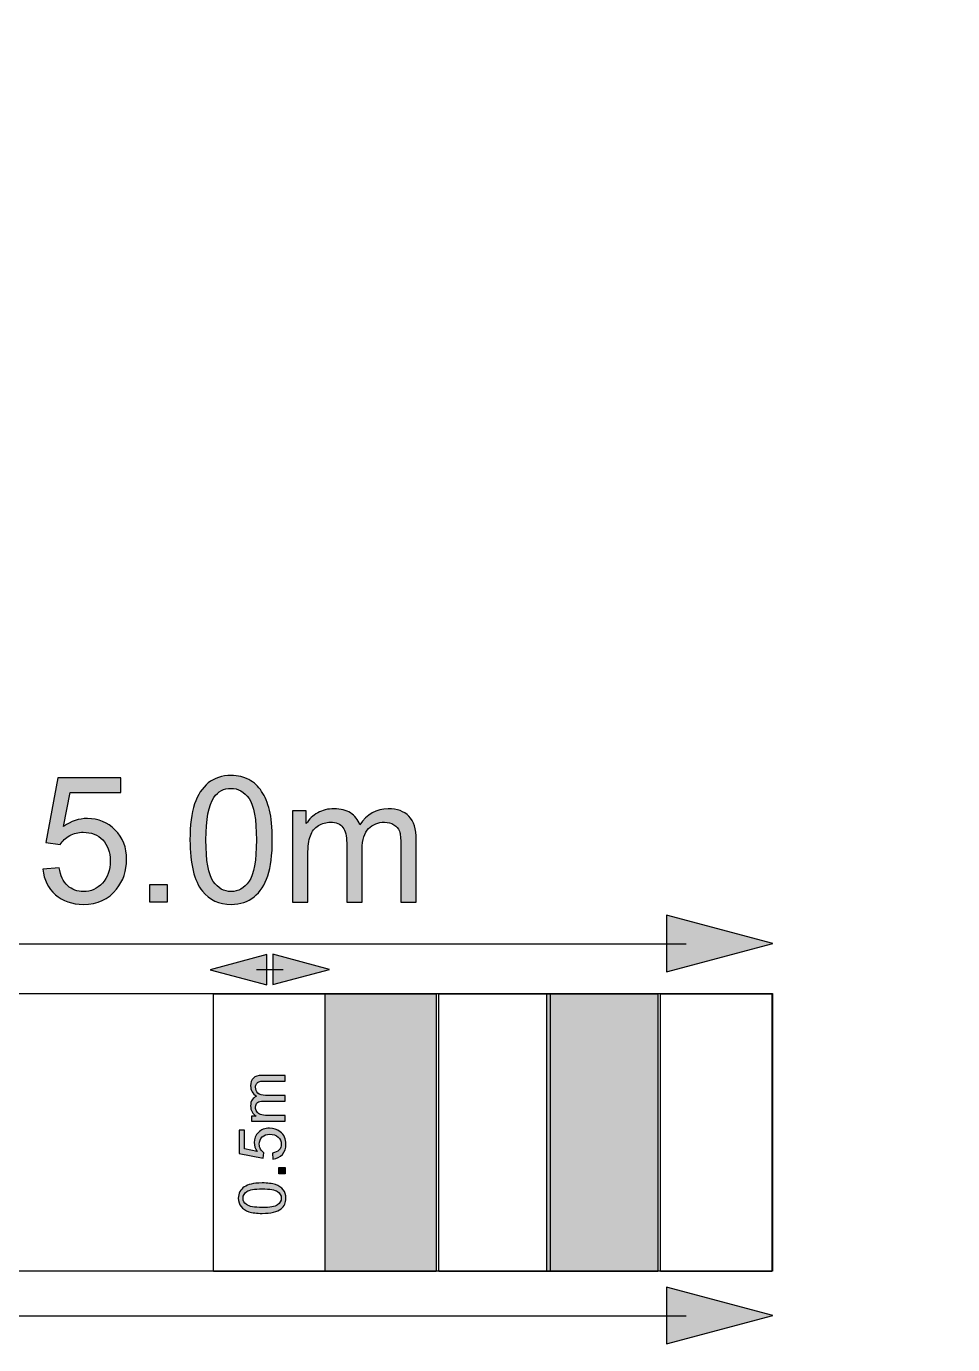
# Model space of a CAD drawing. Extents: x 65 to 355, y 40 to 244.
# Drawn here: x 91.53 to 108.21, y 42.34 to 66.1 of the extents above; entities that cross this region are included whole.
import ezdxf

# ---------------------------------------------------------------- set-up
doc = ezdxf.new("R2010")
doc.units = 0
doc.header["$MEASUREMENT"] = 0
doc.layers.add('SCALE_RULER_250', color=7, linetype='CONTINUOUS')
doc.layers.add('SOLIDS', color=7, linetype='CONTINUOUS')

# ---------------------------------------------------------------- blocks, each defined once
blk = doc.blocks.new('BLOCK_12')
at = {"layer": 'SCALE_RULER_250'}
h = blk.add_hatch(color=7, dxfattribs=at)
h.dxf.hatch_style = 2
h.paths.add_polyline_path([(66.823, 43.369), (64.911, 42.857), (66.823, 42.344)])
h = blk.add_hatch(color=7, dxfattribs=at)
h.dxf.hatch_style = 2
h.paths.add_polyline_path([(103.058, 42.357), (104.971, 42.869), (103.058, 43.382)])
for points in [[(66.823, 43.369), (64.911, 42.857), (66.823, 42.344), (66.823, 43.369)], [(103.058, 42.357), (104.971, 42.869), (103.058, 43.382), (103.058, 42.357)]]:
    blk.add_lwpolyline(points, dxfattribs=at)
at = {"layer": 'SCALE_RULER_250', "color": 7}
blk.add_lwpolyline([(66.474, 42.863), (103.408, 42.863)], dxfattribs=at)
blk = doc.blocks.new('BLOCK_14')
at = {"layer": 'SCALE_RULER_250'}
h = blk.add_hatch(color=7, dxfattribs=at)
h.dxf.hatch_style = 2
h.paths.add_polyline_path([(86.843, 50.072), (84.931, 49.56), (86.843, 49.047)])
h = blk.add_hatch(color=7, dxfattribs=at)
h.dxf.hatch_style = 2
h.paths.add_polyline_path([(103.058, 49.06), (104.971, 49.572), (103.058, 50.085)])
for points in [[(86.843, 50.072), (84.931, 49.56), (86.843, 49.047), (86.843, 50.072)], [(103.058, 49.06), (104.971, 49.572), (103.058, 50.085), (103.058, 49.06)]]:
    blk.add_lwpolyline(points, dxfattribs=at)
at = {"layer": 'SCALE_RULER_250', "color": 7}
blk.add_lwpolyline([(86.494, 49.566), (103.408, 49.566)], dxfattribs=at)
blk = doc.blocks.new('BLOCK_15')
at = {"layer": 'SCALE_RULER_250'}
h = blk.add_hatch(color=7, dxfattribs=at)
h.dxf.hatch_style = 2
edge = h.paths.add_edge_path()
edge.add_spline(control_points=[(91.829, 50.911), (91.829, 50.911), (92.122, 50.936), (92.122, 50.936), (92.144, 50.793), (92.194, 50.686), (92.273, 50.614), (92.352, 50.542), (92.448, 50.506), (92.559, 50.506), (92.694, 50.506), (92.807, 50.557), (92.9, 50.658), (92.993, 50.759), (93.04, 50.894), (93.04, 51.061), (93.04, 51.22), (92.995, 51.346), (92.906, 51.438), (92.816, 51.53), (92.699, 51.576), (92.555, 51.576), (92.465, 51.576), (92.384, 51.556), (92.311, 51.515), (92.239, 51.474), (92.182, 51.421), (92.141, 51.356), (92.141, 51.356), (91.879, 51.39), (91.879, 51.39), (91.879, 51.39), (92.099, 52.557), (92.099, 52.557), (92.099, 52.557), (93.229, 52.557), (93.229, 52.557), (93.229, 52.557), (93.229, 52.291), (93.229, 52.291), (93.229, 52.291), (92.322, 52.291), (92.322, 52.291), (92.322, 52.291), (92.2, 51.68), (92.2, 51.68), (92.336, 51.775), (92.479, 51.823), (92.629, 51.823), (92.828, 51.823), (92.995, 51.754), (93.131, 51.616), (93.268, 51.479), (93.336, 51.302), (93.336, 51.086), (93.336, 50.88), (93.276, 50.703), (93.156, 50.553), (93.011, 50.369), (92.812, 50.277), (92.559, 50.277), (92.353, 50.277), (92.184, 50.335), (92.053, 50.451), (91.922, 50.566), (91.848, 50.72), (91.829, 50.911)], knot_values=[0, 0, 0, 0, 1, 1, 1, 2, 2, 2, 3, 3, 3, 4, 4, 4, 5, 5, 5, 6, 6, 6, 7, 7, 7, 8, 8, 8, 9, 9, 9, 10, 10, 10, 11, 11, 11, 12, 12, 12, 13, 13, 13, 14, 14, 14, 15, 15, 15, 16, 16, 16, 17, 17, 17, 18, 18, 18, 19, 19, 19, 20, 20, 20, 21, 21, 21, 22, 22, 22, 22], degree=3, periodic=1)
h = blk.add_hatch(color=7, dxfattribs=at)
h.dxf.hatch_style = 2
edge = h.paths.add_edge_path()
edge.add_spline(control_points=[(94.477, 51.437), (94.477, 51.705), (94.505, 51.921), (94.56, 52.085), (94.615, 52.249), (94.697, 52.375), (94.807, 52.464), (94.915, 52.553), (95.053, 52.598), (95.218, 52.598), (95.34, 52.598), (95.447, 52.573), (95.539, 52.524), (95.631, 52.475), (95.707, 52.404), (95.767, 52.312), (95.827, 52.219), (95.874, 52.106), (95.908, 51.974), (95.942, 51.841), (95.959, 51.662), (95.959, 51.437), (95.959, 51.17), (95.932, 50.955), (95.877, 50.791), (95.822, 50.627), (95.74, 50.5), (95.631, 50.411), (95.522, 50.321), (95.385, 50.277), (95.218, 50.277), (94.999, 50.277), (94.827, 50.355), (94.702, 50.513), (94.552, 50.701), (94.477, 51.009), (94.477, 51.437)], knot_values=[0, 0, 0, 0, 1, 1, 1, 2, 2, 2, 3, 3, 3, 4, 4, 4, 5, 5, 5, 6, 6, 6, 7, 7, 7, 8, 8, 8, 9, 9, 9, 10, 10, 10, 11, 11, 11, 12, 12, 12, 12], degree=3, periodic=1)
edge = h.paths.add_edge_path()
edge.add_spline(control_points=[(94.764, 51.437), (94.764, 51.063), (94.807, 50.815), (94.895, 50.691), (94.982, 50.568), (95.09, 50.506), (95.218, 50.506), (95.346, 50.506), (95.454, 50.568), (95.541, 50.693), (95.629, 50.817), (95.672, 51.065), (95.672, 51.437), (95.672, 51.81), (95.629, 52.059), (95.541, 52.182), (95.454, 52.305), (95.345, 52.367), (95.215, 52.367), (95.087, 52.367), (94.985, 52.312), (94.908, 52.204), (94.812, 52.065), (94.764, 51.809), (94.764, 51.437)], knot_values=[0, 0, 0, 0, 1, 1, 1, 2, 2, 2, 3, 3, 3, 4, 4, 4, 5, 5, 5, 6, 6, 6, 7, 7, 7, 8, 8, 8, 8], degree=3, periodic=1)
h = blk.add_hatch(color=7, dxfattribs=at)
h.dxf.hatch_style = 2
edge = h.paths.add_edge_path()
edge.add_spline(control_points=[(96.32, 50.316), (96.32, 50.316), (96.32, 51.962), (96.32, 51.962), (96.32, 51.962), (96.57, 51.962), (96.57, 51.962), (96.57, 51.962), (96.57, 51.731), (96.57, 51.731), (96.622, 51.811), (96.69, 51.877), (96.776, 51.926), (96.862, 51.975), (96.96, 51.999), (97.069, 51.999), (97.191, 51.999), (97.291, 51.974), (97.369, 51.923), (97.447, 51.872), (97.502, 51.802), (97.534, 51.711), (97.664, 51.903), (97.834, 51.999), (98.043, 51.999), (98.206, 51.999), (98.332, 51.954), (98.419, 51.864), (98.507, 51.773), (98.551, 51.634), (98.551, 51.446), (98.551, 51.446), (98.551, 50.316), (98.551, 50.316), (98.551, 50.316), (98.274, 50.316), (98.274, 50.316), (98.274, 50.316), (98.274, 51.353), (98.274, 51.353), (98.274, 51.464), (98.265, 51.545), (98.247, 51.594), (98.228, 51.643), (98.196, 51.682), (98.148, 51.712), (98.101, 51.742), (98.045, 51.757), (97.981, 51.757), (97.865, 51.757), (97.769, 51.719), (97.692, 51.642), (97.616, 51.565), (97.578, 51.441), (97.578, 51.272), (97.578, 51.272), (97.578, 50.316), (97.578, 50.316), (97.578, 50.316), (97.299, 50.316), (97.299, 50.316), (97.299, 50.316), (97.299, 51.385), (97.299, 51.385), (97.299, 51.509), (97.276, 51.602), (97.23, 51.664), (97.185, 51.726), (97.111, 51.757), (97.007, 51.757), (96.929, 51.757), (96.856, 51.737), (96.789, 51.695), (96.723, 51.654), (96.674, 51.593), (96.644, 51.514), (96.614, 51.434), (96.599, 51.32), (96.599, 51.17), (96.599, 51.17), (96.599, 50.316), (96.599, 50.316), (96.599, 50.316), (96.32, 50.316), (96.32, 50.316)], knot_values=[0, 0, 0, 0, 1, 1, 1, 2, 2, 2, 3, 3, 3, 4, 4, 4, 5, 5, 5, 6, 6, 6, 7, 7, 7, 8, 8, 8, 9, 9, 9, 10, 10, 10, 11, 11, 11, 12, 12, 12, 13, 13, 13, 14, 14, 14, 15, 15, 15, 16, 16, 16, 17, 17, 17, 18, 18, 18, 19, 19, 19, 20, 20, 20, 21, 21, 21, 22, 22, 22, 23, 23, 23, 24, 24, 24, 25, 25, 25, 26, 26, 26, 27, 27, 27, 28, 28, 28, 28], degree=3, periodic=1)
h = blk.add_hatch(color=7, dxfattribs=at)
h.dxf.hatch_style = 2
h.paths.add_polyline_path([(93.752, 50.316), (93.752, 50.633), (94.069, 50.633), (94.069, 50.316)])
blk.add_lwpolyline([(93.752, 50.316), (93.752, 50.633), (94.069, 50.633), (94.069, 50.316), (93.752, 50.316)], dxfattribs=at)
for points, knots in [([(91.829, 50.911), (91.829, 50.911), (92.122, 50.936), (92.122, 50.936), (92.144, 50.793), (92.194, 50.686), (92.273, 50.614), (92.352, 50.542), (92.448, 50.506), (92.559, 50.506), (92.694, 50.506), (92.807, 50.557), (92.9, 50.658), (92.993, 50.759), (93.04, 50.894), (93.04, 51.061), (93.04, 51.22), (92.995, 51.346), (92.906, 51.438), (92.816, 51.53), (92.699, 51.576), (92.555, 51.576), (92.465, 51.576), (92.384, 51.556), (92.311, 51.515), (92.239, 51.474), (92.182, 51.421), (92.141, 51.356), (92.141, 51.356), (91.879, 51.39), (91.879, 51.39), (91.879, 51.39), (92.099, 52.557), (92.099, 52.557), (92.099, 52.557), (93.229, 52.557), (93.229, 52.557), (93.229, 52.557), (93.229, 52.291), (93.229, 52.291), (93.229, 52.291), (92.322, 52.291), (92.322, 52.291), (92.322, 52.291), (92.2, 51.68), (92.2, 51.68), (92.336, 51.775), (92.479, 51.823), (92.629, 51.823), (92.828, 51.823), (92.995, 51.754), (93.131, 51.616), (93.268, 51.479), (93.336, 51.302), (93.336, 51.086), (93.336, 50.88), (93.276, 50.703), (93.156, 50.553), (93.011, 50.369), (92.812, 50.277), (92.559, 50.277), (92.353, 50.277), (92.184, 50.335), (92.053, 50.451), (91.922, 50.566), (91.848, 50.72), (91.829, 50.911)], [0, 0, 0, 0, 1, 1, 1, 2, 2, 2, 3, 3, 3, 4, 4, 4, 5, 5, 5, 6, 6, 6, 7, 7, 7, 8, 8, 8, 9, 9, 9, 10, 10, 10, 11, 11, 11, 12, 12, 12, 13, 13, 13, 14, 14, 14, 15, 15, 15, 16, 16, 16, 17, 17, 17, 18, 18, 18, 19, 19, 19, 20, 20, 20, 21, 21, 21, 22, 22, 22, 22]), ([(94.477, 51.437), (94.477, 51.705), (94.505, 51.921), (94.56, 52.085), (94.615, 52.249), (94.697, 52.375), (94.807, 52.464), (94.915, 52.553), (95.053, 52.598), (95.218, 52.598), (95.34, 52.598), (95.447, 52.573), (95.539, 52.524), (95.631, 52.475), (95.707, 52.404), (95.767, 52.312), (95.827, 52.219), (95.874, 52.106), (95.908, 51.974), (95.942, 51.841), (95.959, 51.662), (95.959, 51.437), (95.959, 51.17), (95.932, 50.955), (95.877, 50.791), (95.822, 50.627), (95.74, 50.5), (95.631, 50.411), (95.522, 50.321), (95.385, 50.277), (95.218, 50.277), (94.999, 50.277), (94.827, 50.355), (94.702, 50.513), (94.552, 50.701), (94.477, 51.009), (94.477, 51.437)], [0, 0, 0, 0, 1, 1, 1, 2, 2, 2, 3, 3, 3, 4, 4, 4, 5, 5, 5, 6, 6, 6, 7, 7, 7, 8, 8, 8, 9, 9, 9, 10, 10, 10, 11, 11, 11, 12, 12, 12, 12]), ([(94.764, 51.437), (94.764, 51.063), (94.807, 50.815), (94.895, 50.691), (94.982, 50.568), (95.09, 50.506), (95.218, 50.506), (95.346, 50.506), (95.454, 50.568), (95.541, 50.693), (95.629, 50.817), (95.672, 51.065), (95.672, 51.437), (95.672, 51.81), (95.629, 52.059), (95.541, 52.182), (95.454, 52.305), (95.345, 52.367), (95.215, 52.367), (95.087, 52.367), (94.985, 52.312), (94.908, 52.204), (94.812, 52.065), (94.764, 51.809), (94.764, 51.437)], [0, 0, 0, 0, 1, 1, 1, 2, 2, 2, 3, 3, 3, 4, 4, 4, 5, 5, 5, 6, 6, 6, 7, 7, 7, 8, 8, 8, 8]), ([(96.32, 50.316), (96.32, 50.316), (96.32, 51.962), (96.32, 51.962), (96.32, 51.962), (96.57, 51.962), (96.57, 51.962), (96.57, 51.962), (96.57, 51.731), (96.57, 51.731), (96.622, 51.811), (96.69, 51.877), (96.776, 51.926), (96.862, 51.975), (96.96, 51.999), (97.069, 51.999), (97.191, 51.999), (97.291, 51.974), (97.369, 51.923), (97.447, 51.872), (97.502, 51.802), (97.534, 51.711), (97.664, 51.903), (97.834, 51.999), (98.043, 51.999), (98.206, 51.999), (98.332, 51.954), (98.419, 51.864), (98.507, 51.773), (98.551, 51.634), (98.551, 51.446), (98.551, 51.446), (98.551, 50.316), (98.551, 50.316), (98.551, 50.316), (98.274, 50.316), (98.274, 50.316), (98.274, 50.316), (98.274, 51.353), (98.274, 51.353), (98.274, 51.464), (98.265, 51.545), (98.247, 51.594), (98.228, 51.643), (98.196, 51.682), (98.148, 51.712), (98.101, 51.742), (98.045, 51.757), (97.981, 51.757), (97.865, 51.757), (97.769, 51.719), (97.692, 51.642), (97.616, 51.565), (97.578, 51.441), (97.578, 51.272), (97.578, 51.272), (97.578, 50.316), (97.578, 50.316), (97.578, 50.316), (97.299, 50.316), (97.299, 50.316), (97.299, 50.316), (97.299, 51.385), (97.299, 51.385), (97.299, 51.509), (97.276, 51.602), (97.23, 51.664), (97.185, 51.726), (97.111, 51.757), (97.007, 51.757), (96.929, 51.757), (96.856, 51.737), (96.789, 51.695), (96.723, 51.654), (96.674, 51.593), (96.644, 51.514), (96.614, 51.434), (96.599, 51.32), (96.599, 51.17), (96.599, 51.17), (96.599, 50.316), (96.599, 50.316), (96.599, 50.316), (96.32, 50.316), (96.32, 50.316)], [0, 0, 0, 0, 1, 1, 1, 2, 2, 2, 3, 3, 3, 4, 4, 4, 5, 5, 5, 6, 6, 6, 7, 7, 7, 8, 8, 8, 9, 9, 9, 10, 10, 10, 11, 11, 11, 12, 12, 12, 13, 13, 13, 14, 14, 14, 15, 15, 15, 16, 16, 16, 17, 17, 17, 18, 18, 18, 19, 19, 19, 20, 20, 20, 21, 21, 21, 22, 22, 22, 23, 23, 23, 24, 24, 24, 25, 25, 25, 26, 26, 26, 27, 27, 27, 28, 28, 28, 28])]:
    blk.add_open_spline(points, degree=3, knots=knots, dxfattribs=at)
blk = doc.blocks.new('BLOCK_16')
at = {"layer": 'SCALE_RULER_250'}
h = blk.add_hatch(color=7, dxfattribs=at)
h.dxf.hatch_style = 2
edge = h.paths.add_edge_path()
edge.add_spline(control_points=[(96.191, 46.37), (96.191, 46.37), (95.582, 46.37), (95.582, 46.37), (95.582, 46.37), (95.582, 46.462), (95.582, 46.462), (95.582, 46.462), (95.668, 46.462), (95.668, 46.462), (95.638, 46.481), (95.614, 46.506), (95.596, 46.538), (95.577, 46.57), (95.568, 46.606), (95.568, 46.646), (95.568, 46.691), (95.578, 46.729), (95.597, 46.757), (95.615, 46.786), (95.642, 46.806), (95.675, 46.818), (95.604, 46.866), (95.568, 46.929), (95.568, 47.006), (95.568, 47.067), (95.585, 47.113), (95.619, 47.145), (95.652, 47.178), (95.704, 47.194), (95.773, 47.194), (95.773, 47.194), (96.191, 47.194), (96.191, 47.194), (96.191, 47.194), (96.191, 47.092), (96.191, 47.092), (96.191, 47.092), (95.808, 47.092), (95.808, 47.092), (95.766, 47.092), (95.737, 47.088), (95.718, 47.082), (95.7, 47.075), (95.686, 47.063), (95.675, 47.045), (95.664, 47.028), (95.658, 47.007), (95.658, 46.984), (95.658, 46.941), (95.672, 46.905), (95.701, 46.877), (95.729, 46.848), (95.775, 46.834), (95.837, 46.834), (95.837, 46.834), (96.191, 46.834), (96.191, 46.834), (96.191, 46.834), (96.191, 46.731), (96.191, 46.731), (96.191, 46.731), (95.796, 46.731), (95.796, 46.731), (95.75, 46.731), (95.715, 46.723), (95.692, 46.706), (95.669, 46.689), (95.658, 46.662), (95.658, 46.623), (95.658, 46.594), (95.666, 46.567), (95.681, 46.543), (95.696, 46.518), (95.718, 46.501), (95.748, 46.489), (95.777, 46.478), (95.82, 46.473), (95.875, 46.473), (95.875, 46.473), (96.191, 46.473), (96.191, 46.473), (96.191, 46.473), (96.191, 46.37), (96.191, 46.37)], knot_values=[0, 0, 0, 0, 1, 1, 1, 2, 2, 2, 3, 3, 3, 4, 4, 4, 5, 5, 5, 6, 6, 6, 7, 7, 7, 8, 8, 8, 9, 9, 9, 10, 10, 10, 11, 11, 11, 12, 12, 12, 13, 13, 13, 14, 14, 14, 15, 15, 15, 16, 16, 16, 17, 17, 17, 18, 18, 18, 19, 19, 19, 20, 20, 20, 21, 21, 21, 22, 22, 22, 23, 23, 23, 24, 24, 24, 25, 25, 25, 26, 26, 26, 27, 27, 27, 28, 28, 28, 28], degree=3, periodic=1)
h = blk.add_hatch(color=7, dxfattribs=at)
h.dxf.hatch_style = 2
edge = h.paths.add_edge_path()
edge.add_spline(control_points=[(95.971, 45.688), (95.971, 45.688), (95.962, 45.796), (95.962, 45.796), (96.015, 45.804), (96.054, 45.823), (96.081, 45.852), (96.107, 45.881), (96.12, 45.917), (96.12, 45.958), (96.12, 46.008), (96.102, 46.05), (96.064, 46.084), (96.027, 46.118), (95.977, 46.136), (95.915, 46.136), (95.857, 46.136), (95.81, 46.119), (95.776, 46.086), (95.742, 46.053), (95.725, 46.01), (95.725, 45.956), (95.725, 45.923), (95.732, 45.893), (95.748, 45.866), (95.763, 45.839), (95.782, 45.818), (95.807, 45.803), (95.807, 45.803), (95.794, 45.706), (95.794, 45.706), (95.794, 45.706), (95.362, 45.788), (95.362, 45.788), (95.362, 45.788), (95.362, 46.206), (95.362, 46.206), (95.362, 46.206), (95.461, 46.206), (95.461, 46.206), (95.461, 46.206), (95.461, 45.87), (95.461, 45.87), (95.461, 45.87), (95.687, 45.825), (95.687, 45.825), (95.652, 45.876), (95.634, 45.928), (95.634, 45.984), (95.634, 46.057), (95.659, 46.119), (95.71, 46.169), (95.761, 46.22), (95.826, 46.245), (95.906, 46.245), (95.982, 46.245), (96.048, 46.223), (96.103, 46.179), (96.171, 46.125), (96.205, 46.051), (96.205, 45.958), (96.205, 45.881), (96.184, 45.819), (96.141, 45.771), (96.098, 45.723), (96.042, 45.695), (95.971, 45.688)], knot_values=[0, 0, 0, 0, 1, 1, 1, 2, 2, 2, 3, 3, 3, 4, 4, 4, 5, 5, 5, 6, 6, 6, 7, 7, 7, 8, 8, 8, 9, 9, 9, 10, 10, 10, 11, 11, 11, 12, 12, 12, 13, 13, 13, 14, 14, 14, 15, 15, 15, 16, 16, 16, 17, 17, 17, 18, 18, 18, 19, 19, 19, 20, 20, 20, 21, 21, 21, 22, 22, 22, 22], degree=3, periodic=1)
h = blk.add_hatch(color=7, dxfattribs=at)
h.dxf.hatch_style = 2
h.paths.add_polyline_path([(96.191, 45.419), (96.074, 45.419), (96.074, 45.537), (96.191, 45.537)])
h = blk.add_hatch(color=7, dxfattribs=at)
h.dxf.hatch_style = 2
edge = h.paths.add_edge_path()
edge.add_spline(control_points=[(95.777, 44.709), (95.677, 44.709), (95.597, 44.719), (95.537, 44.739), (95.476, 44.76), (95.429, 44.79), (95.397, 44.831), (95.364, 44.871), (95.347, 44.922), (95.347, 44.983), (95.347, 45.028), (95.356, 45.067), (95.375, 45.101), (95.393, 45.136), (95.419, 45.164), (95.453, 45.186), (95.487, 45.208), (95.529, 45.225), (95.578, 45.238), (95.627, 45.251), (95.693, 45.257), (95.777, 45.257), (95.875, 45.257), (95.955, 45.247), (96.015, 45.227), (96.076, 45.206), (96.123, 45.176), (96.156, 45.136), (96.189, 45.095), (96.205, 45.045), (96.205, 44.983), (96.205, 44.902), (96.176, 44.838), (96.118, 44.792), (96.048, 44.737), (95.934, 44.709), (95.777, 44.709)], knot_values=[0, 0, 0, 0, 1, 1, 1, 2, 2, 2, 3, 3, 3, 4, 4, 4, 5, 5, 5, 6, 6, 6, 7, 7, 7, 8, 8, 8, 9, 9, 9, 10, 10, 10, 11, 11, 11, 12, 12, 12, 12], degree=3, periodic=1)
edge = h.paths.add_edge_path()
edge.add_spline(control_points=[(95.777, 44.815), (95.915, 44.815), (96.006, 44.831), (96.052, 44.863), (96.098, 44.896), (96.12, 44.935), (96.12, 44.983), (96.12, 45.03), (96.098, 45.07), (96.052, 45.103), (96.006, 45.135), (95.914, 45.151), (95.777, 45.151), (95.638, 45.151), (95.546, 45.135), (95.501, 45.103), (95.455, 45.07), (95.433, 45.03), (95.433, 44.982), (95.433, 44.934), (95.453, 44.896), (95.493, 44.868), (95.544, 44.833), (95.639, 44.815), (95.777, 44.815)], knot_values=[0, 0, 0, 0, 1, 1, 1, 2, 2, 2, 3, 3, 3, 4, 4, 4, 5, 5, 5, 6, 6, 6, 7, 7, 7, 8, 8, 8, 8], degree=3, periodic=1)
blk.add_lwpolyline([(96.191, 45.419), (96.074, 45.419), (96.074, 45.537), (96.191, 45.537), (96.191, 45.419)], dxfattribs=at)
for points, knots in [([(96.191, 46.37), (96.191, 46.37), (95.582, 46.37), (95.582, 46.37), (95.582, 46.37), (95.582, 46.462), (95.582, 46.462), (95.582, 46.462), (95.668, 46.462), (95.668, 46.462), (95.638, 46.481), (95.614, 46.506), (95.596, 46.538), (95.577, 46.57), (95.568, 46.606), (95.568, 46.646), (95.568, 46.691), (95.578, 46.729), (95.597, 46.757), (95.615, 46.786), (95.642, 46.806), (95.675, 46.818), (95.604, 46.866), (95.568, 46.929), (95.568, 47.006), (95.568, 47.067), (95.585, 47.113), (95.619, 47.145), (95.652, 47.178), (95.704, 47.194), (95.773, 47.194), (95.773, 47.194), (96.191, 47.194), (96.191, 47.194), (96.191, 47.194), (96.191, 47.092), (96.191, 47.092), (96.191, 47.092), (95.808, 47.092), (95.808, 47.092), (95.766, 47.092), (95.737, 47.088), (95.718, 47.082), (95.7, 47.075), (95.686, 47.063), (95.675, 47.045), (95.664, 47.028), (95.658, 47.007), (95.658, 46.984), (95.658, 46.941), (95.672, 46.905), (95.701, 46.877), (95.729, 46.848), (95.775, 46.834), (95.837, 46.834), (95.837, 46.834), (96.191, 46.834), (96.191, 46.834), (96.191, 46.834), (96.191, 46.731), (96.191, 46.731), (96.191, 46.731), (95.796, 46.731), (95.796, 46.731), (95.75, 46.731), (95.715, 46.723), (95.692, 46.706), (95.669, 46.689), (95.658, 46.662), (95.658, 46.623), (95.658, 46.594), (95.666, 46.567), (95.681, 46.543), (95.696, 46.518), (95.718, 46.501), (95.748, 46.489), (95.777, 46.478), (95.82, 46.473), (95.875, 46.473), (95.875, 46.473), (96.191, 46.473), (96.191, 46.473), (96.191, 46.473), (96.191, 46.37), (96.191, 46.37)], [0, 0, 0, 0, 1, 1, 1, 2, 2, 2, 3, 3, 3, 4, 4, 4, 5, 5, 5, 6, 6, 6, 7, 7, 7, 8, 8, 8, 9, 9, 9, 10, 10, 10, 11, 11, 11, 12, 12, 12, 13, 13, 13, 14, 14, 14, 15, 15, 15, 16, 16, 16, 17, 17, 17, 18, 18, 18, 19, 19, 19, 20, 20, 20, 21, 21, 21, 22, 22, 22, 23, 23, 23, 24, 24, 24, 25, 25, 25, 26, 26, 26, 27, 27, 27, 28, 28, 28, 28]), ([(95.971, 45.688), (95.971, 45.688), (95.962, 45.796), (95.962, 45.796), (96.015, 45.804), (96.054, 45.823), (96.081, 45.852), (96.107, 45.881), (96.12, 45.917), (96.12, 45.958), (96.12, 46.008), (96.102, 46.05), (96.064, 46.084), (96.027, 46.118), (95.977, 46.136), (95.915, 46.136), (95.857, 46.136), (95.81, 46.119), (95.776, 46.086), (95.742, 46.053), (95.725, 46.01), (95.725, 45.956), (95.725, 45.923), (95.732, 45.893), (95.748, 45.866), (95.763, 45.839), (95.782, 45.818), (95.807, 45.803), (95.807, 45.803), (95.794, 45.706), (95.794, 45.706), (95.794, 45.706), (95.362, 45.788), (95.362, 45.788), (95.362, 45.788), (95.362, 46.206), (95.362, 46.206), (95.362, 46.206), (95.461, 46.206), (95.461, 46.206), (95.461, 46.206), (95.461, 45.87), (95.461, 45.87), (95.461, 45.87), (95.687, 45.825), (95.687, 45.825), (95.652, 45.876), (95.634, 45.928), (95.634, 45.984), (95.634, 46.057), (95.659, 46.119), (95.71, 46.169), (95.761, 46.22), (95.826, 46.245), (95.906, 46.245), (95.982, 46.245), (96.048, 46.223), (96.103, 46.179), (96.171, 46.125), (96.205, 46.051), (96.205, 45.958), (96.205, 45.881), (96.184, 45.819), (96.141, 45.771), (96.098, 45.723), (96.042, 45.695), (95.971, 45.688)], [0, 0, 0, 0, 1, 1, 1, 2, 2, 2, 3, 3, 3, 4, 4, 4, 5, 5, 5, 6, 6, 6, 7, 7, 7, 8, 8, 8, 9, 9, 9, 10, 10, 10, 11, 11, 11, 12, 12, 12, 13, 13, 13, 14, 14, 14, 15, 15, 15, 16, 16, 16, 17, 17, 17, 18, 18, 18, 19, 19, 19, 20, 20, 20, 21, 21, 21, 22, 22, 22, 22]), ([(95.777, 44.709), (95.677, 44.709), (95.597, 44.719), (95.537, 44.739), (95.476, 44.76), (95.429, 44.79), (95.397, 44.831), (95.364, 44.871), (95.347, 44.922), (95.347, 44.983), (95.347, 45.028), (95.356, 45.067), (95.375, 45.101), (95.393, 45.136), (95.419, 45.164), (95.453, 45.186), (95.487, 45.208), (95.529, 45.225), (95.578, 45.238), (95.627, 45.251), (95.693, 45.257), (95.777, 45.257), (95.875, 45.257), (95.955, 45.247), (96.015, 45.227), (96.076, 45.206), (96.123, 45.176), (96.156, 45.136), (96.189, 45.095), (96.205, 45.045), (96.205, 44.983), (96.205, 44.902), (96.176, 44.838), (96.118, 44.792), (96.048, 44.737), (95.934, 44.709), (95.777, 44.709)], [0, 0, 0, 0, 1, 1, 1, 2, 2, 2, 3, 3, 3, 4, 4, 4, 5, 5, 5, 6, 6, 6, 7, 7, 7, 8, 8, 8, 9, 9, 9, 10, 10, 10, 11, 11, 11, 12, 12, 12, 12]), ([(95.777, 44.815), (95.915, 44.815), (96.006, 44.831), (96.052, 44.863), (96.098, 44.896), (96.12, 44.935), (96.12, 44.983), (96.12, 45.03), (96.098, 45.07), (96.052, 45.103), (96.006, 45.135), (95.914, 45.151), (95.777, 45.151), (95.638, 45.151), (95.546, 45.135), (95.501, 45.103), (95.455, 45.07), (95.433, 45.03), (95.433, 44.982), (95.433, 44.934), (95.453, 44.896), (95.493, 44.868), (95.544, 44.833), (95.639, 44.815), (95.777, 44.815)], [0, 0, 0, 0, 1, 1, 1, 2, 2, 2, 3, 3, 3, 4, 4, 4, 5, 5, 5, 6, 6, 6, 7, 7, 7, 8, 8, 8, 8])]:
    blk.add_open_spline(points, degree=3, knots=knots, dxfattribs=at)
blk = doc.blocks.new('BLOCK_17')
at = {"layer": 'SCALE_RULER_250'}
h = blk.add_hatch(color=7, dxfattribs=at)
h.dxf.hatch_style = 2
h.paths.add_polyline_path([(95.862, 49.372), (94.843, 49.1), (95.862, 48.827)])
h = blk.add_hatch(color=7, dxfattribs=at)
h.dxf.hatch_style = 2
h.paths.add_polyline_path([(95.971, 48.834), (96.989, 49.106), (95.971, 49.379)])
for points in [[(95.862, 49.372), (94.843, 49.1), (95.862, 48.827), (95.862, 49.372)], [(95.971, 48.834), (96.989, 49.106), (95.971, 49.379), (95.971, 48.834)]]:
    blk.add_lwpolyline(points, dxfattribs=at)
at = {"layer": 'SCALE_RULER_250', "color": 7}
blk.add_lwpolyline([(95.675, 49.103), (96.157, 49.103)], dxfattribs=at)

msp = doc.modelspace()

# ---------------------------------------------------------------- hatches: boundary and pattern name
at = {"layer": 'SCALE_RULER_250'}
h = msp.add_hatch(color=7, dxfattribs=at)
h.dxf.hatch_style = 2
h.paths.add_polyline_path([(98.909, 43.664), (96.909, 43.664), (96.909, 48.664), (98.909, 48.664)])
h = msp.add_hatch(color=7, dxfattribs=at)
h.dxf.hatch_style = 2
h.paths.add_polyline_path([(102.9, 43.664), (100.9, 43.664), (100.9, 48.664), (102.9, 48.664)])

# ---------------------------------------------------------------- linework, layer by layer
at = {"layer": 'SCALE_RULER_250', "color": 7}
for points in [[(104.967, 43.67), (64.967, 43.67), (64.967, 48.67), (104.967, 48.67), (104.967, 43.67)], [(96.903, 43.664), (94.903, 43.664), (94.903, 48.664), (96.903, 48.664), (96.903, 43.664)], [(100.96, 43.664), (98.96, 43.664), (98.96, 48.664), (100.96, 48.664), (100.96, 43.664)], [(104.951, 43.664), (102.951, 43.664), (102.951, 48.664), (104.951, 48.664), (104.951, 43.664)]]:
    msp.add_lwpolyline(points, dxfattribs=at)
at = {"layer": 'SCALE_RULER_250'}
for points in [[(98.909, 43.664), (96.909, 43.664), (96.909, 48.664), (98.909, 48.664), (98.909, 43.664)], [(102.9, 43.664), (100.9, 43.664), (100.9, 48.664), (102.9, 48.664), (102.9, 43.664)]]:
    msp.add_lwpolyline(points, dxfattribs=at)
at = {"layer": 'SOLIDS'}
msp.add_open_spline([(136.523, 154.147), (136.523, 154.147), (140.778, 130.406), (140.778, 130.406), (140.778, 130.406), (140.862, 129.939), (140.862, 129.939), (142.905, 129.288), (142.87, 125.76), (140.758, 125.207), (140.758, 125.207), (140.758, 119.721), (140.758, 119.721), (140.875, 119.521), (140.945, 119.262), (140.945, 118.981), (140.945, 118.922), (140.942, 118.865), (140.936, 118.808), (140.931, 118.757), (140.923, 118.707), (140.913, 118.658), (140.913, 118.658), (146.696, 118.68), (146.696, 118.68), (146.696, 118.68), (151.09, 118.697), (151.09, 118.697), (151.09, 118.697), (162.555, 118.741), (162.555, 118.741), (164.502, 118.744), (166.265, 118.675), (167.954, 118.515), (170.707, 118.254), (173.259, 117.753), (176.078, 116.935), (176.078, 116.935), (176.078, 116.944), (176.078, 116.944), (176.078, 116.944), (177.078, 134.719), (177.078, 134.719), (177.078, 134.719), (177.089, 134.922), (177.089, 134.922), (177.121, 135.5), (177.481, 135.551), (177.705, 135.321), (179.214, 135.867), (181.155, 135.708), (183.603, 135.044), (183.766, 135), (183.878, 134.86), (183.885, 134.69), (183.885, 134.69), (184.126, 128.561), (184.126, 128.561), (184.126, 128.561), (184.625, 115.875), (184.625, 115.875), (184.63, 115.742), (184.553, 115.626), (184.428, 115.58), (184.428, 115.58), (183.835, 115.358), (183.835, 115.358), (183.835, 115.358), (182.999, 115.043), (182.999, 115.043), (182.963, 115.03), (182.93, 115.024), (182.893, 115.024), (182.893, 115.024), (182.837, 115.024), (182.837, 115.024), (182.837, 115.024), (182.837, 114.662), (182.837, 114.662), (182.929, 114.666), (183.02, 114.669), (183.111, 114.671), (191.83, 114.924), (191.83, 112.946), (183.111, 113.2), (183.02, 113.202), (182.929, 113.204), (182.837, 113.207), (182.837, 113.207), (182.837, 112.846), (182.837, 112.846), (182.837, 112.846), (182.893, 112.846), (182.893, 112.846), (182.93, 112.846), (182.963, 112.84), (182.999, 112.827), (182.999, 112.827), (183.835, 112.513), (183.835, 112.513), (183.835, 112.513), (184.428, 112.291), (184.428, 112.291), (184.553, 112.244), (184.63, 112.128), (184.625, 111.995), (184.625, 111.995), (184.126, 99.308), (184.126, 99.308), (184.126, 99.308), (183.885, 93.179), (183.885, 93.179), (183.878, 93.01), (183.766, 92.87), (183.603, 92.825), (181.155, 92.162), (179.214, 92.003), (177.705, 92.548), (177.481, 92.319), (177.121, 92.369), (177.089, 92.948), (177.089, 92.948), (177.078, 93.151), (177.078, 93.151), (177.078, 93.151), (176.078, 110.927), (176.078, 110.927), (176.078, 110.927), (176.078, 110.935), (176.078, 110.935), (173.259, 110.117), (170.707, 109.616), (167.954, 109.356), (166.265, 109.196), (164.502, 109.126), (162.555, 109.129), (162.555, 109.129), (151.09, 109.173), (151.09, 109.173), (151.09, 109.173), (146.696, 109.19), (146.696, 109.19), (146.696, 109.19), (140.913, 109.212), (140.913, 109.212), (140.923, 109.163), (140.931, 109.113), (140.936, 109.062), (140.942, 109.006), (140.945, 108.948), (140.945, 108.889), (140.945, 108.607), (140.875, 108.35), (140.758, 108.149), (140.758, 108.149), (140.758, 102.663), (140.758, 102.663), (142.87, 102.11), (142.905, 98.582), (140.862, 97.931), (140.862, 97.931), (140.778, 97.464), (140.778, 97.464), (140.778, 97.464), (136.523, 73.724), (136.523, 73.724), (136.523, 73.724), (136.679, 73.724), (136.679, 73.724), (136.769, 73.724), (136.836, 73.643), (136.821, 73.554), (136.821, 73.554), (135.608, 66.813), (135.608, 66.813), (135.596, 66.742), (135.533, 66.692), (135.461, 66.695), (135.461, 66.695), (135.265, 66.703), (135.265, 66.703), (135.265, 66.703), (133.66, 57.755), (133.66, 57.755), (133.66, 57.755), (133.613, 57.488), (133.613, 57.488), (133.613, 57.488), (133.603, 57.432), (133.603, 57.432), (133.565, 57.224), (133.48, 57.04), (133.354, 56.889), (133.301, 56.826), (133.242, 56.769), (133.176, 56.719), (133.089, 56.653), (132.992, 56.597), (132.885, 56.555), (132.885, 56.555), (129.434, 55.196), (129.434, 55.196), (129.098, 55.064), (128.756, 55.022), (128.431, 55.056), (128.108, 55.091), (127.801, 55.199), (127.532, 55.368), (127.016, 55.69), (126.64, 56.232), (126.556, 56.889), (126.545, 56.981), (126.539, 57.074), (126.539, 57.17), (126.539, 57.17), (126.539, 57.528), (126.539, 57.528), (126.539, 57.528), (126.582, 87.466), (126.582, 87.466), (125.191, 87.52), (125.103, 87.889), (126.539, 88.1), (126.556, 88.103), (126.572, 88.097), (126.582, 88.085), (126.582, 88.085), (126.586, 90.685), (126.586, 90.685), (126.586, 90.685), (126.545, 90.686), (126.545, 90.686), (126.479, 90.687), (126.424, 90.742), (126.424, 90.808), (126.424, 90.808), (126.397, 93.086), (126.397, 93.086), (126.396, 93.153), (126.449, 93.206), (126.515, 93.204), (126.515, 93.204), (126.59, 93.203), (126.59, 93.203), (126.59, 93.203), (126.592, 94.713), (126.592, 94.713), (126.592, 94.713), (126.593, 95.677), (126.593, 95.677), (126.593, 95.677), (126.595, 96.722), (126.595, 96.722), (126.412, 96.776), (126.284, 96.906), (126.232, 97.08), (123.65, 97.22), (121.698, 97.556), (120.349, 98.08), (120.253, 98.116), (120.161, 98.154), (120.071, 98.193), (119.881, 98.276), (119.765, 98.454), (119.765, 98.661), (119.765, 98.661), (119.765, 98.801), (119.765, 98.801), (119.765, 98.801), (119.765, 99.28), (119.765, 99.28), (116.399, 99.636), (116.668, 101.192), (119.765, 101.397), (119.765, 101.397), (119.765, 101.525), (119.765, 101.525), (119.765, 101.525), (119.765, 102.025), (119.765, 102.025), (119.765, 102.237), (119.887, 102.418), (120.084, 102.497), (121.457, 103.052), (122.967, 103.264), (124.527, 103.352), (124.527, 103.352), (126.601, 103.305), (126.601, 103.305), (126.601, 103.305), (126.601, 106.381), (126.601, 106.381), (126.601, 106.381), (126.601, 106.743), (126.601, 106.743), (126.601, 106.786), (126.628, 106.822), (126.669, 106.834), (126.669, 106.834), (126.756, 106.861), (126.756, 106.861), (126.797, 106.874), (126.824, 106.91), (126.824, 106.952), (126.824, 106.952), (126.824, 107.255), (126.824, 107.255), (126.824, 107.255), (126.824, 107.557), (126.824, 107.557), (126.824, 107.599), (126.799, 107.634), (126.76, 107.648), (126.76, 107.648), (126.665, 107.681), (126.665, 107.681), (126.626, 107.695), (126.601, 107.73), (126.601, 107.772), (126.601, 107.772), (126.601, 108.088), (126.601, 108.088), (126.601, 108.088), (126.601, 109.267), (126.601, 109.267), (126.601, 109.267), (124.482, 109.275), (124.482, 109.275), (124.482, 109.275), (116.407, 109.307), (116.407, 109.307), (115.888, 109.309), (115.16, 109.323), (114.306, 109.362), (113.204, 109.413), (111.89, 109.508), (110.541, 109.675), (109.536, 109.799), (108.511, 109.964), (107.539, 110.181), (107.539, 110.181), (107.418, 109.877), (107.418, 109.877), (107.354, 109.717), (107.206, 109.617), (107.033, 109.617), (107.033, 109.617), (106.741, 109.617), (106.741, 109.617), (106.697, 109.617), (106.661, 109.652), (106.661, 109.696), (106.661, 109.696), (106.661, 109.748), (106.661, 109.748), (106.661, 109.791), (106.697, 109.828), (106.741, 109.828), (106.741, 109.828), (106.921, 109.828), (106.921, 109.828), (106.972, 109.828), (107.017, 109.862), (107.029, 109.912), (107.029, 109.912), (107.118, 110.28), (107.118, 110.28), (106.631, 110.398), (106.159, 110.532), (105.714, 110.68), (105.211, 110.849), (104.741, 111.037), (104.319, 111.248), (104.123, 111.345), (103.94, 111.448), (103.771, 111.556), (101.624, 112.913), (101.626, 114.959), (103.771, 116.315), (103.941, 116.423), (104.125, 116.526), (104.322, 116.625), (104.744, 116.835), (105.212, 117.022), (105.714, 117.19), (106.159, 117.339), (106.631, 117.472), (107.118, 117.591), (107.118, 117.591), (107.029, 117.958), (107.029, 117.958), (107.017, 118.008), (106.972, 118.043), (106.921, 118.043), (106.921, 118.043), (106.741, 118.043), (106.741, 118.043), (106.697, 118.043), (106.661, 118.079), (106.661, 118.123), (106.661, 118.123), (106.661, 118.174), (106.661, 118.174), (106.661, 118.218), (106.697, 118.254), (106.741, 118.254), (106.741, 118.254), (107.033, 118.254), (107.033, 118.254), (107.206, 118.254), (107.354, 118.154), (107.418, 117.992), (107.418, 117.992), (107.539, 117.689), (107.539, 117.689), (108.511, 117.906), (109.536, 118.071), (110.541, 118.196), (111.89, 118.362), (113.204, 118.457), (114.306, 118.509), (115.16, 118.548), (115.888, 118.562), (116.407, 118.564), (116.407, 118.564), (124.482, 118.595), (124.482, 118.595), (124.482, 118.595), (126.601, 118.604), (126.601, 118.604), (126.601, 118.604), (126.601, 119.782), (126.601, 119.782), (126.601, 119.782), (126.601, 120.099), (126.601, 120.099), (126.601, 120.14), (126.626, 120.175), (126.665, 120.189), (126.665, 120.189), (126.76, 120.223), (126.76, 120.223), (126.799, 120.236), (126.824, 120.272), (126.824, 120.312), (126.824, 120.312), (126.824, 120.615), (126.824, 120.615), (126.824, 120.615), (126.824, 120.918), (126.824, 120.918), (126.824, 120.96), (126.797, 120.997), (126.756, 121.009), (126.756, 121.009), (126.669, 121.036), (126.669, 121.036), (126.628, 121.048), (126.601, 121.085), (126.601, 121.127), (126.601, 121.127), (126.601, 121.489), (126.601, 121.489), (126.601, 121.489), (126.601, 124.564), (126.601, 124.564), (126.601, 124.564), (124.527, 124.518), (124.527, 124.518), (122.967, 124.606), (121.457, 124.818), (120.084, 125.372), (119.887, 125.451), (119.765, 125.633), (119.765, 125.845), (119.765, 125.845), (119.765, 126.345), (119.765, 126.345), (119.765, 126.345), (119.765, 126.472), (119.765, 126.472), (116.668, 126.678), (116.399, 128.234), (119.765, 128.59), (119.765, 128.59), (119.765, 129.07), (119.765, 129.07), (119.765, 129.07), (119.765, 129.209), (119.765, 129.209), (119.765, 129.416), (119.881, 129.593), (120.071, 129.676), (120.161, 129.715), (120.253, 129.753), (120.349, 129.79), (121.698, 130.313), (123.65, 130.65), (126.232, 130.79), (126.284, 130.965), (126.412, 131.093), (126.595, 131.148), (126.595, 131.148), (126.593, 132.193), (126.593, 132.193), (126.593, 132.193), (126.592, 133.157), (126.592, 133.157), (126.592, 133.157), (126.59, 134.667), (126.59, 134.667), (126.59, 134.667), (126.515, 134.666), (126.515, 134.666), (126.449, 134.665), (126.396, 134.718), (126.397, 134.784), (126.397, 134.784), (126.424, 137.062), (126.424, 137.062), (126.424, 137.128), (126.479, 137.183), (126.545, 137.184), (126.545, 137.184), (126.586, 137.184), (126.586, 137.184), (126.586, 137.184), (126.582, 139.785), (126.582, 139.785), (126.572, 139.773), (126.556, 139.767), (126.539, 139.769), (125.103, 139.981), (125.191, 140.35), (126.582, 140.403), (126.582, 140.403), (126.539, 170.341), (126.539, 170.341), (126.539, 170.341), (126.539, 170.699), (126.539, 170.699), (126.539, 170.795), (126.545, 170.889), (126.556, 170.981), (126.64, 171.638), (127.016, 172.18), (127.532, 172.502), (127.801, 172.671), (128.108, 172.779), (128.431, 172.813), (128.756, 172.848), (129.098, 172.806), (129.434, 172.674), (129.434, 172.674), (132.885, 171.315), (132.885, 171.315), (132.992, 171.272), (133.089, 171.217), (133.176, 171.151), (133.242, 171.101), (133.302, 171.044), (133.354, 170.981), (133.48, 170.83), (133.565, 170.646), (133.603, 170.438), (133.603, 170.438), (133.613, 170.381), (133.613, 170.381), (133.613, 170.381), (133.66, 170.115), (133.66, 170.115), (133.66, 170.115), (135.265, 161.166), (135.265, 161.166), (135.265, 161.166), (135.461, 161.175), (135.461, 161.175), (135.533, 161.178), (135.596, 161.128), (135.608, 161.057), (135.608, 161.057), (136.821, 154.315), (136.821, 154.315), (136.836, 154.227), (136.769, 154.147), (136.679, 154.147), (136.679, 154.147), (136.523, 154.147), (136.523, 154.147)], degree=3, knots=[0, 0, 0, 0, 1, 1, 1, 2, 2, 2, 3, 3, 3, 4, 4, 4, 5, 5, 5, 6, 6, 6, 7, 7, 7, 8, 8, 8, 9, 9, 9, 10, 10, 10, 11, 11, 11, 12, 12, 12, 13, 13, 13, 14, 14, 14, 15, 15, 15, 16, 16, 16, 17, 17, 17, 18, 18, 18, 19, 19, 19, 20, 20, 20, 21, 21, 21, 22, 22, 22, 23, 23, 23, 24, 24, 24, 25, 25, 25, 26, 26, 26, 27, 27, 27, 28, 28, 28, 29, 29, 29, 30, 30, 30, 31, 31, 31, 32, 32, 32, 33, 33, 33, 34, 34, 34, 35, 35, 35, 36, 36, 36, 37, 37, 37, 38, 38, 38, 39, 39, 39, 40, 40, 40, 41, 41, 41, 42, 42, 42, 43, 43, 43, 44, 44, 44, 45, 45, 45, 46, 46, 46, 47, 47, 47, 48, 48, 48, 49, 49, 49, 50, 50, 50, 51, 51, 51, 52, 52, 52, 53, 53, 53, 54, 54, 54, 55, 55, 55, 56, 56, 56, 57, 57, 57, 58, 58, 58, 59, 59, 59, 60, 60, 60, 61, 61, 61, 62, 62, 62, 63, 63, 63, 64, 64, 64, 65, 65, 65, 66, 66, 66, 67, 67, 67, 68, 68, 68, 69, 69, 69, 70, 70, 70, 71, 71, 71, 72, 72, 72, 73, 73, 73, 74, 74, 74, 75, 75, 75, 76, 76, 76, 77, 77, 77, 78, 78, 78, 79, 79, 79, 80, 80, 80, 81, 81, 81, 82, 82, 82, 83, 83, 83, 84, 84, 84, 85, 85, 85, 86, 86, 86, 87, 87, 87, 88, 88, 88, 89, 89, 89, 90, 90, 90, 91, 91, 91, 92, 92, 92, 93, 93, 93, 94, 94, 94, 95, 95, 95, 96, 96, 96, 97, 97, 97, 98, 98, 98, 99, 99, 99, 100, 100, 100, 101, 101, 101, 102, 102, 102, 103, 103, 103, 104, 104, 104, 105, 105, 105, 106, 106, 106, 107, 107, 107, 108, 108, 108, 109, 109, 109, 110, 110, 110, 111, 111, 111, 112, 112, 112, 113, 113, 113, 114, 114, 114, 115, 115, 115, 116, 116, 116, 117, 117, 117, 118, 118, 118, 119, 119, 119, 120, 120, 120, 121, 121, 121, 122, 122, 122, 123, 123, 123, 124, 124, 124, 125, 125, 125, 126, 126, 126, 127, 127, 127, 128, 128, 128, 129, 129, 129, 130, 130, 130, 131, 131, 131, 132, 132, 132, 133, 133, 133, 134, 134, 134, 135, 135, 135, 136, 136, 136, 137, 137, 137, 138, 138, 138, 139, 139, 139, 140, 140, 140, 141, 141, 141, 142, 142, 142, 143, 143, 143, 144, 144, 144, 145, 145, 145, 146, 146, 146, 147, 147, 147, 148, 148, 148, 149, 149, 149, 150, 150, 150, 151, 151, 151, 152, 152, 152, 153, 153, 153, 154, 154, 154, 155, 155, 155, 156, 156, 156, 157, 157, 157, 158, 158, 158, 159, 159, 159, 160, 160, 160, 161, 161, 161, 162, 162, 162, 163, 163, 163, 164, 164, 164, 165, 165, 165, 166, 166, 166, 167, 167, 167, 168, 168, 168, 169, 169, 169, 170, 170, 170, 171, 171, 171, 172, 172, 172, 173, 173, 173, 174, 174, 174, 175, 175, 175, 176, 176, 176, 177, 177, 177, 178, 178, 178, 179, 179, 179, 180, 180, 180, 181, 181, 181, 182, 182, 182, 183, 183, 183, 184, 184, 184, 185, 185, 185, 186, 186, 186, 187, 187, 187, 188, 188, 188, 189, 189, 189, 190, 190, 190, 191, 191, 191, 192, 192, 192, 193, 193, 193, 194, 194, 194, 195, 195, 195, 196, 196, 196, 196], dxfattribs=at)

# ---------------------------------------------------------------- block references
at = {"layer": 'SCALE_RULER_250'}
for name in ['BLOCK_15', 'BLOCK_14', 'BLOCK_17', 'BLOCK_16', 'BLOCK_12']:
    msp.add_blockref(name, (0, 0), dxfattribs=at)

doc.saveas('drawing.dxf')
